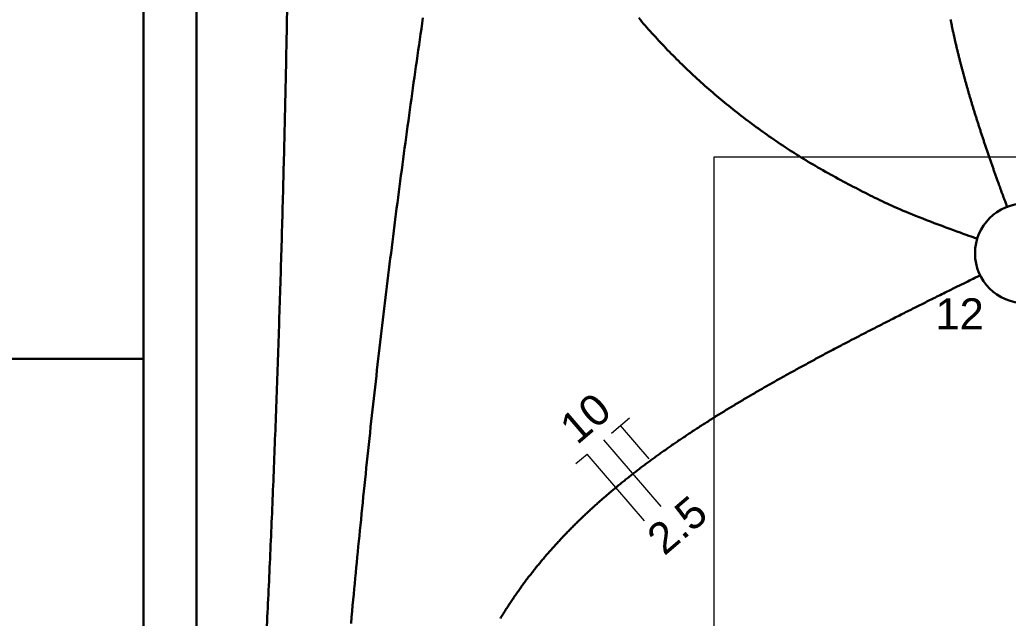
# Model space of a CAD drawing. Header units: millimetres. Extents: x 0 to 55.3, y 20.8 to 61.4.
# Drawn here: x 8.249 to 11.053, y 31.639 to 33.338 of the extents above; entities that cross this region are included whole.
import ezdxf

# ---------------------------------------------------------------- set-up
doc = ezdxf.new("R2010")
doc.units = ezdxf.units.MM
doc.linetypes.add('Dashed', pattern=[0.75, 0.5, -0.25])
for name, color, linetype, lineweight in [('08', 8, 'Continuous', 5), ('ARQ_-_ALV_5', 1, 'Continuous', 30), ('ARQ_-_DENÍVEL', 1, 'Continuous', 30), ('EL-Condutos', 4, 'Continuous', 30), ('EL-Fios', 2, 'Continuous', 20), ('EL-Textos_fios', 2, 'Continuous', 20), ('EL-Textos_pontos', 2, 'Continuous', 30), ('P-SIMBOL', 3, 'Continuous', 30), ('TE-Condutos', 3, 'Continuous', 30)]:
    doc.layers.add(name, color=color, linetype=linetype, lineweight=lineweight)
doc.styles.add('Arial', font='Arial')

msp = doc.modelspace()

# ---------------------------------------------------------------- linework, layer by layer
at = {"layer": '08', "flags": 128}
msp.add_lwpolyline([(10.218002, 32.947999), (10.218002, 30.947999), (11.918002, 30.947999), (11.918002, 32.947999), (10.218002, 32.947999)], dxfattribs=at)
at = {"layer": 'ARQ_-_ALV_5'}
for p, q in [((8.750002, 30.874499), (8.750002, 36.825499)), ((8.600002, 30.724499), (8.600002, 33.875499))]:
    msp.add_line(p, q, dxfattribs=at)
at = {"layer": 'ARQ_-_DENÍVEL'}
msp.add_line((6.800002, 32.375999), (8.600002, 32.375999), dxfattribs=at)
at = {"layer": 'EL-Condutos', "linetype": 'Dashed', "ltscale": 7, "flags": 128}
msp.add_lwpolyline([(8.895008, 30.693685), (8.895073, 30.694612), (8.895262, 30.697314), (8.895567, 30.701672), (8.895979, 30.707565), (8.896489, 30.714874), (8.897089, 30.72348), (8.89777, 30.733264), (8.898524, 30.744105), (8.899342, 30.755885), (8.900215, 30.768483), (8.901134, 30.781781), (8.902092, 30.795659), (8.90308, 30.809996), (8.904088, 30.824675), (8.905109, 30.839575), (8.906133, 30.854577), (8.907153, 30.869561), (8.908159, 30.884408), (8.909143, 30.898999), (8.910096, 30.913213), (8.911054, 30.927595), (8.911972, 30.941468), (8.912851, 30.954866), (8.913695, 30.967823), (8.914506, 30.980374), (8.915286, 30.992553), (8.916038, 31.004394), (8.916764, 31.015932), (8.917467, 31.027201), (8.91815, 31.038235), (8.918815, 31.049069), (8.919464, 31.059737), (8.9201, 31.070274), (8.920726, 31.080713), (8.921343, 31.091089), (8.921955, 31.101436), (8.922564, 31.11179), (8.923173, 31.122183), (8.923783, 31.132651), (8.924398, 31.143227), (8.925045, 31.154377), (8.925699, 31.165672), (8.926359, 31.177103), (8.927024, 31.188659), (8.927695, 31.200331), (8.928369, 31.212109), (8.929047, 31.223983), (8.929728, 31.235944), (8.930411, 31.247981), (8.931095, 31.260085), (8.93178, 31.272247), (8.932465, 31.284456), (8.93315, 31.296702), (8.933833, 31.308977), (8.934514, 31.321269), (8.935192, 31.33357), (8.935867, 31.345869), (8.936538, 31.358157), (8.937204, 31.370424), (8.937865, 31.38266), (8.938542, 31.395279), (8.939213, 31.407856), (8.939878, 31.420396), (8.940537, 31.432901), (8.94119, 31.445374), (8.941837, 31.457816), (8.94248, 31.470232), (8.943117, 31.482624), (8.943749, 31.494994), (8.944377, 31.507346), (8.945, 31.519681), (8.94562, 31.532004), (8.946235, 31.544316), (8.946846, 31.556621), (8.947454, 31.568921), (8.948058, 31.581218), (8.94866, 31.593517), (8.949258, 31.605818), (8.949854, 31.618126), (8.950447, 31.630443), (8.951055, 31.64313), (8.951661, 31.655829), (8.952264, 31.668539), (8.952865, 31.681259), (8.953463, 31.693988), (8.954058, 31.706725), (8.954651, 31.71947), (8.955241, 31.732222), (8.955828, 31.744981), (8.956413, 31.757745), (8.956995, 31.770513), (8.957573, 31.783285), (8.958149, 31.79606), (8.958722, 31.808838), (8.959292, 31.821617), (8.959859, 31.834397), (8.960423, 31.847177), (8.960983, 31.859956), (8.961541, 31.872734), (8.962095, 31.885509), (8.962659, 31.89859), (8.96322, 31.911668), (8.963777, 31.924742), (8.964331, 31.937815), (8.964882, 31.950885), (8.96543, 31.963952), (8.965974, 31.977018), (8.966515, 31.990082), (8.967052, 32.003144), (8.967587, 32.016205), (8.968118, 32.029265), (8.968646, 32.042325), (8.969171, 32.055383), (8.969693, 32.068441), (8.970211, 32.081498), (8.970727, 32.094556), (8.97124, 32.107614), (8.971749, 32.120672), (8.972256, 32.133731), (8.97276, 32.14679), (8.97327, 32.160105), (8.973778, 32.173422), (8.974282, 32.186739), (8.974783, 32.200057), (8.975281, 32.213376), (8.975777, 32.226696), (8.976269, 32.240017), (8.976758, 32.253338), (8.977244, 32.266659), (8.977727, 32.279982), (8.978207, 32.293304), (8.978684, 32.306627), (8.979158, 32.319951), (8.979629, 32.333274), (8.980097, 32.346598), (8.980562, 32.359922), (8.981024, 32.373246), (8.981483, 32.38657), (8.981939, 32.399894), (8.982392, 32.413218), (8.982848, 32.426744), (8.983302, 32.44027), (8.983752, 32.453795), (8.9842, 32.467321), (8.984644, 32.480846), (8.985085, 32.494372), (8.985523, 32.507897), (8.985958, 32.521422), (8.98639, 32.534947), (8.986819, 32.548472), (8.987245, 32.561997), (8.987668, 32.575523), (8.988088, 32.589048), (8.988504, 32.602573), (8.988918, 32.616098), (8.989329, 32.629624), (8.989737, 32.643149), (8.990141, 32.656675), (8.990543, 32.6702), (8.990941, 32.683726), (8.991341, 32.697401), (8.991738, 32.711076), (8.992132, 32.724751), (8.992523, 32.738426), (8.992911, 32.752102), (8.993295, 32.765777), (8.993677, 32.779453), (8.994056, 32.793129), (8.994431, 32.806805), (8.994804, 32.820481), (8.995173, 32.834157), (8.995539, 32.847833), (8.995903, 32.861509), (8.996263, 32.875186), (8.99662, 32.888862), (8.996974, 32.902539), (8.997325, 32.916216), (8.997673, 32.929892), (8.998018, 32.943569), (8.99836, 32.957246), (8.998701, 32.971019), (8.99904, 32.984791), (8.999375, 32.998564), (8.999707, 33.012337), (9.000036, 33.02611), (9.000361, 33.039882), (9.000684, 33.053655), (9.001004, 33.067428), (9.00132, 33.081202), (9.001634, 33.094975), (9.001944, 33.108748), (9.002251, 33.122521), (9.002556, 33.136294), (9.002857, 33.150068), (9.003155, 33.163841), (9.00345, 33.177615), (9.003741, 33.191388), (9.00403, 33.205162), (9.004316, 33.218936), (9.004598, 33.23271), (9.004878, 33.246526), (9.005155, 33.260343), (9.005429, 33.274159), (9.0057, 33.287976), (9.005968, 33.301792), (9.006233, 33.315609), (9.006494, 33.329426), (9.006753, 33.343243), (9.007008, 33.35706), (9.00726, 33.370877), (9.007509, 33.384694), (9.007754, 33.398511), (9.007997, 33.412328), (9.008236, 33.426145), (9.008473, 33.439963), (9.008706, 33.45378), (9.008936, 33.467597), (9.009162, 33.481415), (9.009386, 33.495232), (9.009606, 33.50905), (9.009823, 33.522857), (9.010037, 33.536664), (9.010248, 33.550471), (9.010455, 33.564278), (9.010659, 33.578085), (9.01086, 33.591892), (9.011058, 33.6057), (9.011253, 33.619507), (9.011444, 33.633314), (9.011632, 33.647122), (9.011817, 33.660929), (9.011999, 33.674737), (9.012177, 33.688544), (9.012353, 33.702352), (9.012524, 33.71616), (9.012693, 33.729967), (9.012858, 33.743775), (9.013021, 33.757583), (9.013179, 33.77139), (9.013335, 33.785198), (9.013486, 33.798942), (9.013635, 33.812687), (9.01378, 33.826431), (9.013921, 33.840175), (9.01406, 33.853919), (9.014195, 33.867664), (9.014327, 33.881408), (9.014455, 33.895153), (9.01458, 33.908897), (9.014702, 33.922641), (9.014821, 33.936386), (9.014936, 33.95013), (9.015048, 33.963875), (9.015156, 33.97762), (9.015261, 33.991364), (9.015363, 34.005109), (9.015461, 34.018853), (9.015556, 34.032598), (9.015647, 34.046343), (9.015735, 34.060088), (9.015819, 34.073716), (9.015899, 34.087344), (9.015977, 34.100972), (9.01605, 34.1146), (9.016121, 34.128228), (9.016187, 34.141856), (9.016251, 34.155484), (9.016311, 34.169112), (9.016367, 34.18274), (9.01642, 34.196368), (9.01647, 34.209996), (9.016516, 34.223624), (9.016558, 34.237253), (9.016598, 34.250881), (9.016633, 34.264509), (9.016665, 34.278137), (9.016693, 34.291765), (9.016718, 34.305393), (9.01674, 34.319022), (9.016757, 34.33265), (9.016771, 34.346108), (9.016782, 34.359567), (9.016789, 34.373025), (9.016792, 34.386484), (9.016792, 34.399942), (9.016788, 34.4134), (9.016781, 34.426859), (9.01677, 34.440317), (9.016755, 34.453776), (9.016737, 34.467234), (9.016715, 34.480692), (9.01669, 34.494151), (9.016661, 34.507609), (9.016628, 34.521068), (9.016591, 34.534526), (9.016551, 34.547984), (9.016507, 34.561443), (9.016459, 34.574901), (9.016408, 34.588359), (9.016352, 34.601818), (9.016294, 34.615053), (9.016233, 34.628288), (9.016167, 34.641524), (9.016098, 34.654759), (9.016025, 34.667995), (9.015948, 34.68123), (9.015868, 34.694466), (9.015784, 34.707701), (9.015696, 34.720936), (9.015604, 34.734171), (9.015508, 34.747407), (9.015409, 34.760642), (9.015305, 34.773877), (9.015198, 34.787112), (9.015087, 34.800347), (9.014971, 34.813583), (9.014852, 34.826818), (9.014729, 34.840053), (9.014602, 34.853288), (9.014471, 34.866523), (9.014339, 34.879482), (9.014203, 34.892441), (9.014062, 34.9054), (9.013919, 34.918359), (9.013771, 34.931318), (9.013619, 34.944277), (9.013463, 34.957236), (9.013303, 34.970195), (9.013139, 34.983154), (9.012971, 34.996113), (9.012799, 35.009072), (9.012623, 35.02203), (9.012443, 35.034989), (9.012258, 35.047947), (9.01207, 35.060906), (9.011877, 35.073864), (9.01168, 35.086823), (9.011479, 35.099781), (9.011273, 35.112739), (9.011064, 35.125698), (9.010855, 35.138327), (9.010642, 35.150957), (9.010426, 35.163586), (9.010205, 35.176216), (9.009979, 35.188845), (9.00975, 35.201474), (9.009516, 35.214103), (9.009279, 35.226732), (9.009036, 35.239361), (9.00879, 35.25199), (9.008539, 35.264619), (9.008284, 35.277248), (9.008024, 35.289877), (9.00776, 35.302505), (9.007492, 35.315134), (9.007219, 35.327762), (9.006941, 35.34039), (9.006659, 35.353018), (9.006372, 35.365646), (9.006081, 35.378274), (9.005794, 35.390521), (9.005503, 35.402768), (9.005207, 35.415014), (9.004907, 35.427261), (9.004603, 35.439507), (9.004293, 35.451753), (9.00398, 35.463999), (9.003662, 35.476245), (9.003339, 35.488491), (9.003011, 35.500736), (9.002679, 35.512982), (9.002342, 35.525227), (9.002001, 35.537473), (9.001654, 35.549718), (9.001303, 35.561963), (9.000947, 35.574208), (9.000586, 35.586452), (9.00022, 35.598697), (8.99985, 35.610941), (8.999474, 35.623186), (8.999107, 35.634996), (8.998735, 35.646806), (8.998358, 35.658617), (8.997977, 35.670427), (8.997591, 35.682236), (8.9972, 35.694046), (8.996804, 35.705856), (8.996403, 35.717665), (8.995997, 35.729474), (8.995586, 35.741283), (8.99517, 35.753092), (8.994749, 35.764901), (8.994323, 35.776709), (8.993892, 35.788518), (8.993455, 35.800326), (8.993014, 35.812134), (8.992567, 35.823941), (8.992114, 35.835749), (8.991656, 35.847556), (8.991193, 35.859363), (8.990744, 35.870684), (8.990289, 35.882005), (8.98983, 35.893326), (8.989365, 35.904646), (8.988896, 35.915966), (8.98842, 35.927286), (8.98794, 35.938606), (8.987454, 35.949925), (8.986963, 35.961244), (8.986466, 35.972563), (8.985964, 35.983882), (8.985457, 35.995201), (8.984943, 36.006519), (8.984424, 36.017837), (8.9839, 36.029155), (8.983369, 36.040472), (8.982833, 36.051789), (8.982291, 36.063106), (8.981743, 36.074423), (8.981189, 36.08574), (8.980656, 36.096518), (8.980117, 36.107296), (8.979573, 36.118074), (8.979023, 36.128852), (8.978467, 36.139629), (8.977906, 36.150406), (8.977339, 36.161183), (8.976766, 36.171959), (8.976187, 36.182735), (8.975602, 36.193511), (8.975011, 36.204286), (8.974414, 36.215061), (8.973811, 36.225836), (8.973202, 36.23661), (8.972586, 36.247384), (8.971965, 36.258158), (8.971336, 36.268931), (8.970702, 36.279703), (8.97006, 36.290475), (8.969413, 36.301247), (8.968794, 36.311429), (8.96817, 36.321611), (8.967539, 36.331792), (8.966903, 36.341973), (8.96626, 36.352153), (8.96561, 36.362334), (8.964955, 36.372513), (8.964293, 36.382693), (8.963624, 36.392872), (8.962949, 36.40305), (8.962267, 36.413228), (8.961578, 36.423406), (8.960883, 36.433584), (8.96018, 36.443761), (8.95947, 36.453938), (8.958754, 36.464115), (8.95803, 36.474291), (8.957299, 36.484467), (8.95656, 36.494642), (8.955814, 36.504818), (8.955108, 36.514353), (8.954396, 36.523887), (8.953677, 36.533422), (8.952951, 36.542956), (8.952218, 36.552489), (8.951478, 36.562022), (8.950731, 36.571554), (8.949977, 36.581085), (8.949215, 36.590616), (8.948447, 36.600146), (8.947671, 36.609675), (8.946888, 36.619203), (8.946097, 36.628729), (8.945298, 36.638255), (8.944492, 36.64778), (8.943679, 36.657303), (8.942857, 36.666826), (8.942028, 36.676346), (8.94119, 36.685866), (8.940345, 36.695384), (8.939553, 36.704211), (8.938755, 36.713037), (8.937949, 36.721862), (8.937136, 36.730687), (8.936315, 36.73951), (8.935486, 36.748333), (8.934649, 36.757156), (8.933804, 36.765978), (8.93295, 36.7748), (8.932088, 36.783622), (8.931217, 36.792445), (8.930337, 36.801267), (8.929448, 36.81009), (8.92855, 36.818914), (8.927642, 36.827738), (8.926725, 36.836564), (8.925798, 36.84539), (8.92486, 36.854218), (8.923913, 36.863047), (8.922955, 36.871877), (8.922068, 36.87997), (8.921173, 36.888064), (8.920268, 36.896159), (8.919355, 36.904252), (8.918433, 36.912345), (8.917503, 36.920436), (8.916564, 36.928526), (8.915616, 36.936612), (8.91466, 36.944696), (8.913695, 36.952775), (8.912723, 36.96085), (8.911741, 36.96892), (8.910752, 36.976985), (8.909754, 36.985043), (8.908748, 36.993095), (8.907733, 37.001139), (8.906711, 37.009175), (8.905681, 37.017203), (8.904642, 37.025222), (8.903596, 37.033231), (8.902644, 37.040453), (8.901685, 37.047669), (8.900718, 37.054879), (8.899741, 37.062087), (8.898755, 37.069293), (8.897759, 37.076499), (8.896751, 37.083707), (8.89573, 37.090919), (8.894696, 37.098137), (8.893649, 37.105361), (8.892586, 37.112595), (8.891508, 37.119839), (8.890413, 37.127095), (8.889301, 37.134365), (8.888171, 37.141651), (8.887021, 37.148954), (8.885852, 37.156277), (8.884662, 37.163621), (8.883451, 37.170987), (8.882217, 37.178377), (8.881105, 37.184946), (8.879976, 37.191531), (8.878832, 37.198124), (8.877675, 37.204721), (8.876507, 37.211317), (8.875329, 37.217905), (8.874143, 37.22448), (8.872951, 37.231037), (8.871754, 37.237569), (8.870554, 37.244072), (8.869353, 37.25054), (8.868153, 37.256967), (8.866954, 37.263348), (8.86576, 37.269676), (8.864571, 37.275948), (8.863389, 37.282156), (8.862217, 37.288296), (8.861055, 37.294361), (8.859905, 37.300347), (8.85877, 37.306248), (8.857799, 37.311283), (8.856834, 37.316266), (8.855868, 37.321214), (8.854894, 37.326143), (8.853908, 37.33107), (8.852901, 37.33601), (8.851869, 37.34098), (8.850804, 37.345997), (8.849701, 37.351077), (8.848552, 37.356236), (8.847352, 37.36149), (8.846095, 37.366856), (8.844774, 37.372351), (8.843382, 37.377989), (8.841914, 37.383789), (8.840363, 37.389766), (8.838723, 37.395937), (8.836988, 37.402318), (8.835151, 37.408925), (8.833205, 37.415775), (8.83149, 37.421706), (8.829711, 37.427772), (8.827884, 37.433926), (8.826026, 37.440119), (8.824153, 37.446304), (8.822282, 37.452434), (8.82043, 37.458462), (8.818612, 37.464339), (8.816844, 37.470019), (8.815145, 37.475454), (8.813529, 37.480596), (8.812014, 37.485399), (8.810615, 37.489814), (8.80935, 37.493795), (8.808234, 37.497293), (8.807284, 37.500262), (8.806517, 37.502653), (8.805948, 37.50442), (8.805595, 37.505515), (8.805474, 37.505891)], dxfattribs=at)
at = {"layer": 'EL-Condutos', "linetype": 'Continuous', "flags": 128}
for points in [[(10.963403, 32.716906), (10.962704, 32.717155), (10.960668, 32.717881), (10.957387, 32.719052), (10.952953, 32.72064), (10.947456, 32.722613), (10.940989, 32.724941), (10.933644, 32.727592), (10.925512, 32.730538), (10.916685, 32.733746), (10.907254, 32.737188), (10.897311, 32.740831), (10.886948, 32.744645), (10.876257, 32.748601), (10.865328, 32.752667), (10.854255, 32.756813), (10.843127, 32.761008), (10.832038, 32.765222), (10.821078, 32.769425), (10.81034, 32.773585), (10.799915, 32.777672), (10.790281, 32.7815), (10.780996, 32.785241), (10.772037, 32.788902), (10.763382, 32.792491), (10.755007, 32.796017), (10.74689, 32.799486), (10.739008, 32.802907), (10.731338, 32.806288), (10.723857, 32.809635), (10.716542, 32.812958), (10.709371, 32.816263), (10.70232, 32.819559), (10.695367, 32.822853), (10.688489, 32.826153), (10.681663, 32.829466), (10.674866, 32.832802), (10.668076, 32.836166), (10.661268, 32.839568), (10.654422, 32.843015), (10.647513, 32.846514), (10.640786, 32.849938), (10.633987, 32.853415), (10.627121, 32.856945), (10.620194, 32.860525), (10.613212, 32.864154), (10.606181, 32.867829), (10.599106, 32.871549), (10.591995, 32.875311), (10.584852, 32.879114), (10.577684, 32.882955), (10.570496, 32.886834), (10.563296, 32.890748), (10.556088, 32.894694), (10.548878, 32.898672), (10.541673, 32.90268), (10.534478, 32.906714), (10.5273, 32.910774), (10.520145, 32.914858), (10.513017, 32.918964), (10.505925, 32.923089), (10.499104, 32.927095), (10.492319, 32.931118), (10.485569, 32.935159), (10.478854, 32.939218), (10.47217, 32.943295), (10.465517, 32.947392), (10.458894, 32.951509), (10.452299, 32.955646), (10.445731, 32.959804), (10.439189, 32.963983), (10.432671, 32.968184), (10.426176, 32.972407), (10.419702, 32.976652), (10.413249, 32.980922), (10.406815, 32.985214), (10.400398, 32.989531), (10.393997, 32.993873), (10.387611, 32.998241), (10.381238, 33.002634), (10.374878, 33.007053), (10.368709, 33.011373), (10.36255, 33.015718), (10.356403, 33.020088), (10.350267, 33.024482), (10.344143, 33.028902), (10.338033, 33.033346), (10.331935, 33.037815), (10.325851, 33.042308), (10.319782, 33.046825), (10.313727, 33.051366), (10.307688, 33.05593), (10.301664, 33.060519), (10.295656, 33.065131), (10.289666, 33.069767), (10.283692, 33.074426), (10.277736, 33.079107), (10.271799, 33.083812), (10.26588, 33.08854), (10.259981, 33.09329), (10.254101, 33.098063), (10.248378, 33.102747), (10.242674, 33.107452), (10.236989, 33.112179), (10.231324, 33.116926), (10.225678, 33.121695), (10.220051, 33.126486), (10.214444, 33.131297), (10.208857, 33.13613), (10.203288, 33.140984), (10.197739, 33.145859), (10.19221, 33.150756), (10.1867, 33.155673), (10.18121, 33.160612), (10.175739, 33.165572), (10.170287, 33.170554), (10.164855, 33.175556), (10.159443, 33.180579), (10.154049, 33.185624), (10.148676, 33.19069), (10.143322, 33.195776), (10.138083, 33.200792), (10.132863, 33.205828), (10.127662, 33.210884), (10.122481, 33.215961), (10.117318, 33.221057), (10.112175, 33.226173), (10.107052, 33.231309), (10.101948, 33.236465), (10.096863, 33.241641), (10.091799, 33.246836), (10.086754, 33.252051), (10.08173, 33.257285), (10.076725, 33.262538), (10.071741, 33.267811), (10.066777, 33.273103), (10.061834, 33.278414), (10.056911, 33.283744), (10.052009, 33.289093), (10.047128, 33.294461), (10.042267, 33.299848), (10.037489, 33.305185), (10.032732, 33.310539), (10.027995, 33.315912), (10.023279, 33.321303), (10.018584, 33.326712), (10.013909, 33.332138), (10.009255, 33.337583), (10.004621, 33.343045)], [(11.049779, 32.8068), (11.049689, 32.807044), (11.049426, 32.807756), (11.049003, 32.808904), (11.048431, 32.810455), (11.047722, 32.812379), (11.046888, 32.814643), (11.04594, 32.817215), (11.044891, 32.820065), (11.043751, 32.82316), (11.042534, 32.826469), (11.041251, 32.82996), (11.039914, 32.8336), (11.038534, 32.837359), (11.037123, 32.841204), (11.035693, 32.845104), (11.034256, 32.849028), (11.032824, 32.852943), (11.031409, 32.856817), (11.030021, 32.860619), (11.028674, 32.864318), (11.027422, 32.867762), (11.026215, 32.871088), (11.025051, 32.874304), (11.023926, 32.877418), (11.022837, 32.880438), (11.021782, 32.883373), (11.020757, 32.88623), (11.019759, 32.889017), (11.018786, 32.891743), (11.017835, 32.894415), (11.016901, 32.897042), (11.015984, 32.899631), (11.015079, 32.902191), (11.014183, 32.904729), (11.013294, 32.907254), (11.012409, 32.909774), (11.011524, 32.912297), (11.010636, 32.91483), (11.009744, 32.917383), (11.008843, 32.919962), (11.007963, 32.922482), (11.007074, 32.925033), (11.006176, 32.927613), (11.005269, 32.930219), (11.004355, 32.932849), (11.003435, 32.935502), (11.002508, 32.938175), (11.001576, 32.940867), (11.00064, 32.943574), (10.999701, 32.946296), (10.998758, 32.949031), (10.997813, 32.951775), (10.996867, 32.954527), (10.995921, 32.957286), (10.994975, 32.960049), (10.99403, 32.962813), (10.993086, 32.965578), (10.992145, 32.96834), (10.991208, 32.971099), (10.990274, 32.973851), (10.989377, 32.976501), (10.988485, 32.979145), (10.987596, 32.981781), (10.986712, 32.984412), (10.985831, 32.987037), (10.984955, 32.989657), (10.984081, 32.992273), (10.983211, 32.994885), (10.982344, 32.997493), (10.98148, 33.000098), (10.980618, 33.002701), (10.979759, 33.005301), (10.978903, 33.007901), (10.978048, 33.010499), (10.977196, 33.013098), (10.976345, 33.015696), (10.975497, 33.018295), (10.974649, 33.020895), (10.973803, 33.023498), (10.972958, 33.026102), (10.972142, 33.028622), (10.971327, 33.031145), (10.970513, 33.03367), (10.9697, 33.036198), (10.968888, 33.038727), (10.968077, 33.041259), (10.967268, 33.043792), (10.966459, 33.046327), (10.965652, 33.048864), (10.964847, 33.051402), (10.964043, 33.053941), (10.96324, 33.056482), (10.962439, 33.059024), (10.96164, 33.061566), (10.960843, 33.064109), (10.960047, 33.066653), (10.959253, 33.069198), (10.958461, 33.071743), (10.957671, 33.074288), (10.956883, 33.076833), (10.956122, 33.079297), (10.955364, 33.081761), (10.954607, 33.084226), (10.953852, 33.08669), (10.953099, 33.089154), (10.952348, 33.091619), (10.951599, 33.094084), (10.950852, 33.096549), (10.950106, 33.099014), (10.949363, 33.10148), (10.948622, 33.103946), (10.947883, 33.106412), (10.947145, 33.108879), (10.94641, 33.111347), (10.945677, 33.113815), (10.944945, 33.116283), (10.944216, 33.118752), (10.943488, 33.121222), (10.942762, 33.123692), (10.942039, 33.126163), (10.941339, 33.12856), (10.940641, 33.130957), (10.939945, 33.133354), (10.939251, 33.135753), (10.938559, 33.138151), (10.937869, 33.140551), (10.93718, 33.142951), (10.936494, 33.145352), (10.935809, 33.147754), (10.935127, 33.150156), (10.934446, 33.152558), (10.933768, 33.154962), (10.933091, 33.157366), (10.932417, 33.15977), (10.931745, 33.162176), (10.931074, 33.164581), (10.930406, 33.166988), (10.92974, 33.169394), (10.929076, 33.171802), (10.928414, 33.17421), (10.927773, 33.176549), (10.927135, 33.178888), (10.926498, 33.181228), (10.925863, 33.183569), (10.925231, 33.18591), (10.9246, 33.188251), (10.923972, 33.190593), (10.923346, 33.192936), (10.922722, 33.195279), (10.922099, 33.197623), (10.92148, 33.199967), (10.920862, 33.202312), (10.920246, 33.204657), (10.919633, 33.207003), (10.919021, 33.209349), (10.918412, 33.211697), (10.917805, 33.214044), (10.917201, 33.216392), (10.916598, 33.218741), (10.915998, 33.221091), (10.915416, 33.223377), (10.914837, 33.225664), (10.914259, 33.227951), (10.913684, 33.230239), (10.91311, 33.232528), (10.912539, 33.234817), (10.911971, 33.237107), (10.911404, 33.239397), (10.910839, 33.241688), (10.910277, 33.243979), (10.909717, 33.246271), (10.90916, 33.248564), (10.908604, 33.250857), (10.908051, 33.25315), (10.9075, 33.255445), (10.906952, 33.257739), (10.906405, 33.260034), (10.905861, 33.26233), (10.90532, 33.264627), (10.90478, 33.266923), (10.904257, 33.269164), (10.903736, 33.271404), (10.903217, 33.273646), (10.9027, 33.275887), (10.902185, 33.27813), (10.901673, 33.280372), (10.901163, 33.282616), (10.900656, 33.28486), (10.900151, 33.287104), (10.899648, 33.289349), (10.899147, 33.291594), (10.898649, 33.29384), (10.898153, 33.296087), (10.89766, 33.298334), (10.897169, 33.300581), (10.89668, 33.302829), (10.896194, 33.305078), (10.89571, 33.307327), (10.895229, 33.309577), (10.89475, 33.311827), (10.894284, 33.314027), (10.893821, 33.316227), (10.89336, 33.318428), (10.892902, 33.320629), (10.892445, 33.322831), (10.891992, 33.325033), (10.89154, 33.327236), (10.891091, 33.32944), (10.890645, 33.331643), (10.890201, 33.333848), (10.889759, 33.336053), (10.88932, 33.338258)], [(10.973835, 32.61305), (10.973457, 32.612863), (10.972354, 32.61232), (10.970577, 32.611443), (10.968175, 32.610258), (10.965196, 32.608789), (10.96169, 32.607059), (10.957706, 32.605094), (10.953294, 32.602916), (10.948501, 32.600551), (10.943379, 32.598023), (10.937975, 32.595355), (10.932339, 32.592572), (10.92652, 32.589699), (10.920568, 32.586759), (10.914531, 32.583776), (10.908458, 32.580775), (10.9024, 32.57778), (10.896405, 32.574815), (10.890522, 32.571905), (10.8848, 32.569073), (10.879436, 32.566416), (10.874257, 32.56385), (10.869252, 32.561368), (10.864408, 32.558965), (10.859712, 32.556634), (10.855152, 32.554368), (10.850715, 32.552162), (10.846388, 32.550009), (10.842159, 32.547903), (10.838015, 32.545838), (10.833944, 32.543808), (10.829933, 32.541806), (10.825969, 32.539826), (10.82204, 32.537862), (10.818133, 32.535908), (10.814236, 32.533958), (10.810336, 32.532004), (10.806421, 32.530042), (10.802477, 32.528065), (10.798492, 32.526066), (10.794575, 32.5241), (10.790611, 32.52211), (10.786602, 32.520096), (10.782553, 32.518062), (10.778467, 32.516007), (10.774347, 32.513935), (10.770196, 32.511845), (10.766017, 32.509741), (10.761814, 32.507623), (10.757589, 32.505494), (10.753347, 32.503354), (10.74909, 32.501205), (10.744822, 32.49905), (10.740545, 32.496888), (10.736264, 32.494723), (10.731981, 32.492555), (10.727699, 32.490386), (10.723423, 32.488218), (10.719154, 32.486052), (10.714897, 32.483891), (10.710776, 32.481796), (10.706668, 32.479707), (10.702573, 32.477621), (10.698488, 32.47554), (10.694414, 32.473462), (10.69035, 32.471386), (10.686294, 32.469314), (10.682246, 32.467243), (10.678206, 32.465174), (10.674172, 32.463107), (10.670143, 32.46104), (10.666119, 32.458974), (10.662099, 32.456908), (10.658082, 32.454841), (10.654067, 32.452773), (10.650054, 32.450704), (10.646041, 32.448633), (10.642028, 32.446561), (10.638014, 32.444485), (10.633998, 32.442407), (10.630096, 32.440385), (10.626192, 32.438361), (10.622286, 32.436333), (10.618378, 32.434303), (10.614468, 32.432269), (10.610557, 32.430233), (10.606645, 32.428194), (10.602731, 32.426152), (10.598818, 32.424108), (10.594903, 32.422061), (10.590989, 32.420012), (10.587074, 32.41796), (10.583159, 32.415907), (10.579245, 32.413851), (10.575332, 32.411793), (10.571419, 32.409733), (10.567507, 32.407671), (10.563597, 32.405608), (10.559688, 32.403542), (10.555781, 32.401475), (10.551989, 32.399467), (10.548198, 32.397456), (10.54441, 32.395445), (10.540623, 32.393431), (10.536837, 32.391416), (10.533054, 32.389399), (10.529272, 32.387381), (10.525491, 32.38536), (10.521712, 32.383338), (10.517935, 32.381314), (10.514159, 32.379288), (10.510384, 32.37726), (10.506611, 32.37523), (10.502839, 32.373197), (10.499068, 32.371163), (10.495299, 32.369126), (10.49153, 32.367088), (10.487763, 32.365046), (10.483997, 32.363003), (10.480232, 32.360957), (10.476576, 32.358968), (10.472921, 32.356976), (10.469268, 32.354982), (10.465615, 32.352986), (10.461963, 32.350987), (10.458312, 32.348986), (10.454663, 32.346982), (10.451015, 32.344976), (10.447367, 32.342968), (10.443721, 32.340957), (10.440077, 32.338944), (10.436433, 32.336928), (10.432791, 32.33491), (10.429151, 32.33289), (10.425511, 32.330866), (10.421873, 32.328841), (10.418237, 32.326813), (10.414601, 32.324782), (10.410968, 32.322748), (10.407336, 32.320712), (10.403808, 32.318732), (10.400282, 32.316749), (10.396758, 32.314763), (10.393235, 32.312775), (10.389713, 32.310785), (10.386193, 32.308791), (10.382674, 32.306796), (10.379157, 32.304797), (10.375642, 32.302796), (10.372128, 32.300792), (10.368616, 32.298786), (10.365105, 32.296777), (10.361596, 32.294765), (10.358088, 32.29275), (10.354582, 32.290732), (10.351078, 32.288712), (10.347575, 32.286689), (10.344074, 32.284663), (10.340575, 32.282634), (10.337077, 32.280602), (10.333679, 32.278624), (10.330282, 32.276644), (10.326887, 32.27466), (10.323494, 32.272674), (10.320102, 32.270685), (10.316712, 32.268693), (10.313324, 32.266697), (10.309938, 32.2647), (10.306553, 32.262699), (10.30317, 32.260695), (10.299789, 32.258688), (10.296409, 32.256678), (10.293032, 32.254665), (10.289656, 32.252649), (10.286282, 32.25063), (10.28291, 32.248607), (10.27954, 32.246582), (10.276172, 32.244553), (10.272805, 32.242521), (10.269441, 32.240486), (10.266171, 32.238504), (10.262902, 32.236519), (10.259636, 32.23453), (10.256371, 32.232538), (10.253109, 32.230544), (10.249848, 32.228546), (10.246589, 32.226544), (10.243332, 32.22454), (10.240078, 32.222532), (10.236825, 32.220521), (10.233574, 32.218507), (10.230326, 32.216489), (10.227079, 32.214468), (10.223835, 32.212444), (10.220592, 32.210416), (10.217352, 32.208385), (10.214114, 32.206351), (10.210878, 32.204313), (10.207644, 32.202271), (10.204413, 32.200226), (10.20127, 32.198232), (10.198129, 32.196235), (10.19499, 32.194234), (10.191853, 32.19223), (10.188719, 32.190223), (10.185586, 32.188212), (10.182456, 32.186197), (10.179328, 32.184179), (10.176203, 32.182158), (10.17308, 32.180133), (10.169959, 32.178104), (10.16684, 32.176072), (10.163724, 32.174036), (10.16061, 32.171997), (10.157499, 32.169954), (10.15439, 32.167907), (10.151283, 32.165856), (10.148179, 32.163802), (10.145077, 32.161744), (10.141978, 32.159682), (10.138961, 32.15767), (10.135946, 32.155653), (10.132934, 32.153633), (10.129924, 32.15161), (10.126917, 32.149583), (10.123912, 32.147552), (10.12091, 32.145517), (10.11791, 32.143479), (10.114913, 32.141436), (10.111919, 32.13939), (10.108927, 32.13734), (10.105938, 32.135286), (10.102951, 32.133229), (10.099967, 32.131167), (10.096986, 32.129102), (10.094008, 32.127032), (10.091032, 32.124959), (10.088059, 32.122882), (10.085089, 32.1208), (10.082122, 32.118715), (10.07923, 32.116676), (10.076341, 32.114634), (10.073454, 32.112588), (10.07057, 32.110538), (10.067689, 32.108484), (10.064811, 32.106426), (10.061936, 32.104364), (10.059064, 32.102297), (10.056194, 32.100227), (10.053328, 32.098153), (10.050464, 32.096075), (10.047604, 32.093993), (10.044746, 32.091906), (10.041891, 32.089816), (10.03904, 32.087721), (10.036191, 32.085622), (10.033346, 32.083519), (10.030504, 32.081412), (10.027665, 32.0793), (10.024829, 32.077185), (10.022061, 32.075113), (10.019296, 32.073037), (10.016534, 32.070958), (10.013776, 32.068874), (10.01102, 32.066786), (10.008268, 32.064694), (10.005519, 32.062597), (10.002773, 32.060497), (10.000031, 32.058392), (9.997291, 32.056283), (9.994555, 32.054169), (9.991823, 32.052051), (9.989094, 32.049929), (9.986368, 32.047803), (9.983645, 32.045672), (9.980926, 32.043537), (9.97821, 32.041397), (9.975498, 32.039254), (9.97279, 32.037105), (9.970084, 32.034952), (9.96744, 32.03284), (9.964799, 32.030724), (9.962161, 32.028604), (9.959526, 32.026479), (9.956896, 32.02435), (9.954268, 32.022216), (9.951645, 32.020078), (9.949025, 32.017936), (9.946408, 32.015789), (9.943795, 32.013638), (9.941186, 32.011483), (9.938581, 32.009322), (9.935979, 32.007158), (9.933381, 32.004989), (9.930787, 32.002815), (9.928197, 32.000637), (9.92561, 31.998454), (9.923027, 31.996267), (9.920449, 31.994075), (9.917874, 31.991879), (9.915351, 31.989719), (9.912833, 31.987555), (9.910318, 31.985387), (9.907807, 31.983214), (9.9053, 31.981036), (9.902797, 31.978854), (9.900298, 31.976668), (9.897803, 31.974476), (9.895312, 31.972281), (9.892825, 31.970081), (9.890342, 31.967876), (9.887863, 31.965666), (9.885388, 31.963452), (9.882917, 31.961234), (9.880451, 31.95901), (9.877989, 31.956783), (9.875531, 31.95455), (9.873077, 31.952313), (9.870627, 31.950071), (9.868182, 31.947824), (9.865781, 31.945609), (9.863384, 31.94339), (9.860992, 31.941166), (9.858603, 31.938938), (9.856219, 31.936705), (9.85384, 31.934467), (9.851464, 31.932225), (9.849093, 31.929978), (9.846727, 31.927726), (9.844365, 31.92547), (9.842007, 31.923209), (9.839654, 31.920944), (9.837306, 31.918673), (9.834962, 31.916398), (9.832622, 31.914119), (9.830287, 31.911834), (9.827957, 31.909545), (9.825632, 31.907251), (9.823311, 31.904953), (9.820995, 31.902649), (9.818714, 31.900372), (9.816438, 31.89809), (9.814167, 31.895803), (9.8119, 31.893512), (9.809639, 31.891216), (9.807381, 31.888916), (9.805129, 31.88661), (9.802882, 31.884301), (9.800639, 31.881986), (9.798401, 31.879667), (9.796168, 31.877343), (9.79394, 31.875014), (9.791717, 31.872681), (9.789499, 31.870343), (9.787286, 31.868), (9.785078, 31.865652), (9.782875, 31.8633), (9.780677, 31.860943), (9.778484, 31.858581), (9.776296, 31.856215), (9.774135, 31.853867), (9.77198, 31.851515), (9.769829, 31.849158), (9.767684, 31.846797), (9.765543, 31.844431), (9.763408, 31.84206), (9.761278, 31.839685), (9.759153, 31.837305), (9.757034, 31.83492), (9.75492, 31.832531), (9.752811, 31.830137), (9.750707, 31.827738), (9.748609, 31.825335), (9.746516, 31.822927), (9.744428, 31.820514), (9.742346, 31.818097), (9.740269, 31.815675), (9.738198, 31.813248), (9.736132, 31.810817), (9.734072, 31.808381), (9.73203, 31.805956), (9.729994, 31.803526), (9.727964, 31.801092), (9.725939, 31.798653), (9.723919, 31.79621), (9.721905, 31.793762), (9.719897, 31.791309), (9.717894, 31.788852), (9.715897, 31.78639), (9.713906, 31.783924), (9.71192, 31.781453), (9.70994, 31.778977), (9.707966, 31.776497), (9.705997, 31.774013), (9.704034, 31.771523), (9.702077, 31.76903), (9.700126, 31.766531), (9.698181, 31.764028), (9.696241, 31.761521), (9.694307, 31.759009), (9.692384, 31.756499), (9.690467, 31.753984), (9.688556, 31.751465), (9.686651, 31.748941), (9.684752, 31.746413), (9.682858, 31.74388), (9.680971, 31.741343), (9.67909, 31.738802), (9.677214, 31.736256), (9.675345, 31.733705), (9.673482, 31.73115), (9.671624, 31.728591), (9.669773, 31.726028), (9.667928, 31.723459), (9.666089, 31.720887), (9.664257, 31.71831), (9.66243, 31.715729), (9.66061, 31.713143), (9.658795, 31.710553), (9.656987, 31.707959), (9.655183, 31.705356), (9.653384, 31.702749), (9.651592, 31.700137), (9.649806, 31.697521), (9.648026, 31.694901), (9.646253, 31.692277), (9.644486, 31.689648), (9.642725, 31.687015), (9.640971, 31.684378), (9.639223, 31.681736), (9.637482, 31.67909), (9.635746, 31.676441), (9.634018, 31.673786), (9.632295, 31.671128), (9.63058, 31.668466), (9.62887, 31.665799), (9.627167, 31.663129), (9.625471, 31.660454), (9.623781, 31.657775), (9.622097, 31.655092), (9.62041, 31.652389), (9.61873, 31.649682), (9.617056, 31.646971), (9.615389, 31.644255), (9.613729, 31.641536), (9.612075, 31.638813)]]:
    msp.add_lwpolyline(points, dxfattribs=at)
at = {"layer": 'EL-Fios'}
for p, q in [((9.927752, 32.165099), (9.978352, 32.208499)), ((10.034452, 32.091949), (9.953052, 32.186799)), ((10.068452, 31.956399), (9.905602, 32.146099)), ((9.826552, 32.078249), (9.858202, 32.105399)), ((10.021002, 31.915699), (9.858202, 32.105399))]:
    msp.add_line(p, q, dxfattribs=at)
at = {"layer": 'P-SIMBOL'}
msp.add_circle((11.100002, 32.674999), 0.14125, dxfattribs=at)
at = {"layer": 'TE-Condutos', "linetype": 'Continuous', "flags": 128}
msp.add_lwpolyline([(9.188496, 31.624936), (9.190048, 31.642302), (9.191573, 31.659196), (9.193076, 31.675668), (9.194559, 31.691764), (9.196026, 31.707534), (9.197481, 31.723025), (9.198928, 31.738287), (9.20037, 31.753366), (9.201811, 31.768311), (9.203254, 31.783172), (9.204703, 31.797995), (9.206162, 31.812829), (9.207635, 31.827722), (9.209125, 31.842722), (9.210635, 31.857879), (9.212152, 31.873051), (9.213691, 31.88841), (9.215252, 31.903943), (9.216834, 31.919637), (9.218437, 31.93548), (9.220058, 31.951458), (9.221697, 31.96756), (9.223353, 31.983771), (9.225025, 32.000081), (9.226713, 32.016475), (9.228414, 32.032941), (9.230129, 32.049467), (9.231856, 32.066039), (9.233594, 32.082646), (9.235342, 32.099274), (9.2371, 32.115911), (9.238866, 32.132543), (9.24064, 32.149159), (9.24242, 32.165746), (9.244205, 32.18229), (9.245973, 32.198582), (9.247746, 32.214824), (9.249523, 32.231018), (9.251306, 32.24717), (9.253094, 32.263281), (9.254887, 32.279355), (9.256686, 32.295396), (9.258492, 32.311406), (9.260303, 32.32739), (9.262122, 32.34335), (9.263947, 32.35929), (9.265779, 32.375213), (9.267618, 32.391123), (9.269465, 32.407022), (9.27132, 32.422915), (9.273183, 32.438804), (9.275054, 32.454693), (9.276934, 32.470585), (9.278822, 32.486484), (9.280719, 32.502393), (9.282602, 32.518109), (9.284493, 32.533838), (9.286393, 32.549577), (9.288302, 32.565327), (9.290219, 32.581086), (9.292145, 32.596854), (9.29408, 32.612629), (9.296024, 32.628411), (9.297976, 32.644199), (9.299936, 32.659992), (9.301904, 32.675788), (9.303881, 32.691588), (9.305866, 32.707391), (9.30786, 32.723194), (9.309861, 32.738998), (9.31187, 32.754802), (9.313887, 32.770605), (9.315912, 32.786405), (9.317944, 32.802203), (9.319984, 32.817997), (9.322004, 32.833571), (9.324032, 32.849141), (9.326067, 32.864707), (9.328109, 32.880269), (9.330159, 32.895827), (9.332216, 32.911382), (9.33428, 32.926933), (9.336352, 32.942482), (9.338432, 32.958028), (9.340519, 32.973571), (9.342614, 32.989111), (9.344716, 33.00465), (9.346825, 33.020187), (9.348942, 33.035722), (9.351067, 33.051255), (9.3532, 33.066788), (9.35534, 33.082319), (9.357487, 33.09785), (9.359642, 33.11338), (9.361805, 33.12891), (9.363944, 33.144216), (9.366091, 33.159523), (9.368245, 33.174829), (9.370406, 33.190135), (9.372575, 33.20544), (9.374751, 33.220745), (9.376934, 33.23605), (9.379125, 33.251354), (9.381324, 33.266658), (9.383529, 33.281961), (9.385742, 33.297263), (9.387962, 33.312565), (9.39019, 33.327865), (9.392424, 33.343165)], dxfattribs=at)

# ---------------------------------------------------------------- texts
at = {"layer": 'EL-Textos_fios', "char_height": 0.08825, "attachment_point": 8, "rotation": 40.639896, "line_spacing_factor": 0.798, "style": 'Arial'}
for s, insert, width in [('10', (9.882534, 32.173098), 0.2118), ('2.5', (10.143034, 31.869598), 0.3177)]:
    msp.add_mtext(s, dxfattribs=dict(at, insert=insert, width=width))
at = {"layer": 'EL-Textos_pontos', "insert": (10.915002, 32.459121), "char_height": 0.08825, "width": 0.2118, "attachment_point": 8, "line_spacing_factor": 0.798, "style": 'Arial'}
msp.add_mtext('12', dxfattribs=at)

doc.saveas('drawing.dxf')
